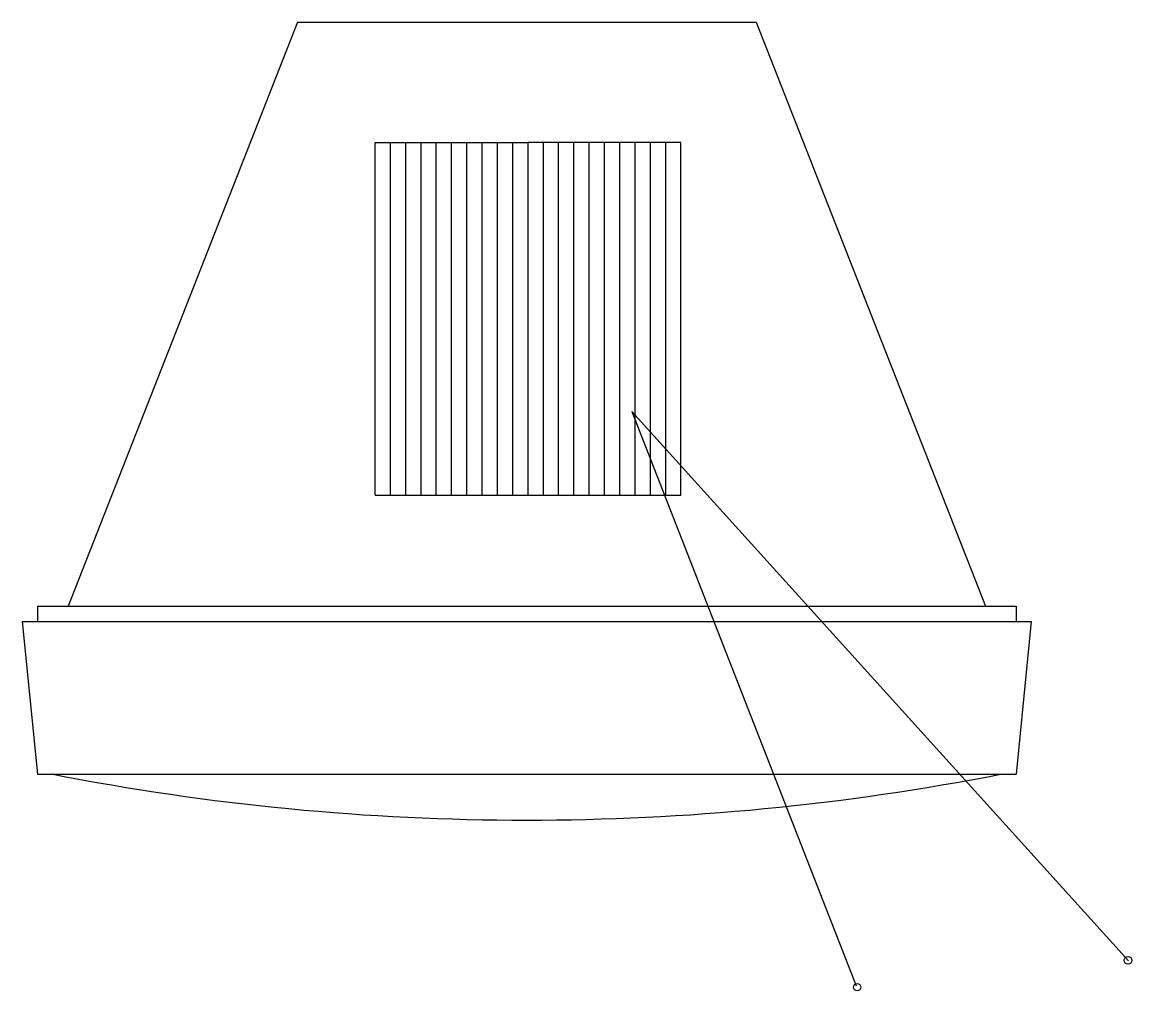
# Model space of a CAD drawing. Extents: x 0.586 to 1.266, y 0.679 to 1.273.
import ezdxf

# ---------------------------------------------------------------- set-up
doc = ezdxf.new("R2010")
doc.units = 0
doc.layers.get('0').update_dxf_attribs({"linetype": 'CONTINUOUS'})

msp = doc.modelspace()

# ---------------------------------------------------------------- linework, layer by layer
at = {"color": 0}
for p, q in [((0.75459, 1.27292), (0.61396, 0.91479)), ((0.75459, 1.27292), (1.03584, 1.27292)), ((1.03584, 1.27292), (1.17646, 0.91479)), ((0.80227, 1.19908), (0.89602, 1.19908)), ((0.80227, 0.98282), (0.80227, 1.19908)), ((0.81165, 0.98282), (0.81165, 1.19908)), ((0.82102, 0.98282), (0.82102, 1.19908)), ((0.8304, 0.98282), (0.8304, 1.19908)), ((0.83977, 0.98282), (0.83977, 1.19908)), ((0.84915, 0.98282), (0.84915, 1.19908)), ((0.85852, 0.98282), (0.85852, 1.19908)), ((0.8679, 0.98282), (0.8679, 1.19908)), ((0.87727, 0.98282), (0.87727, 1.19908)), ((0.88665, 0.98282), (0.88665, 1.19908)), ((0.98977, 1.19908), (0.89602, 1.19908)), ((0.89602, 1.05845), (0.89602, 1.19908)), ((0.89602, 0.98282), (0.89602, 1.19908)), ((0.9054, 0.98282), (0.9054, 1.19908)), ((0.91477, 0.98282), (0.91477, 1.19908)), ((0.92415, 0.98282), (0.92415, 1.19908)), ((0.93352, 0.98282), (0.93352, 1.19908)), ((0.9429, 0.98282), (0.9429, 1.19908)), ((0.95227, 0.98282), (0.95227, 1.19908)), ((0.96165, 0.98282), (0.96165, 1.19908)), ((0.97102, 0.98282), (0.97102, 1.19908)), ((0.9804, 0.98282), (0.9804, 1.19908)), ((0.98977, 0.98282), (0.98977, 1.19908)), ((0.80227, 0.98282), (0.98977, 0.98282)), ((0.59521, 0.91479), (1.19521, 0.91479)), ((0.59521, 0.91479), (0.59521, 0.90542)), ((1.19521, 0.91479), (1.19521, 0.90542)), ((0.58584, 0.90542), (1.20459, 0.90542)), ((0.58584, 0.90542), (0.59521, 0.81167)), ((1.20459, 0.90542), (1.19521, 0.81167)), ((0.59521, 0.81167), (1.19521, 0.81167))]:
    msp.add_line(p, q, dxfattribs=at)
msp.add_lwpolyline([(1.26411, 0.69714), (0.95963, 1.03419), (1.09714, 0.68187)], dxfattribs=at)
for centre, radius in [((1.26388, 0.69753), 0.00233), ((1.09781, 0.68109), 0.00225)]:
    msp.add_circle(centre, radius, dxfattribs=at)
msp.add_arc((0.89521, 2.29917), 1.51563, 258.94492, 281.05508, dxfattribs=at)

doc.saveas('drawing.dxf')
